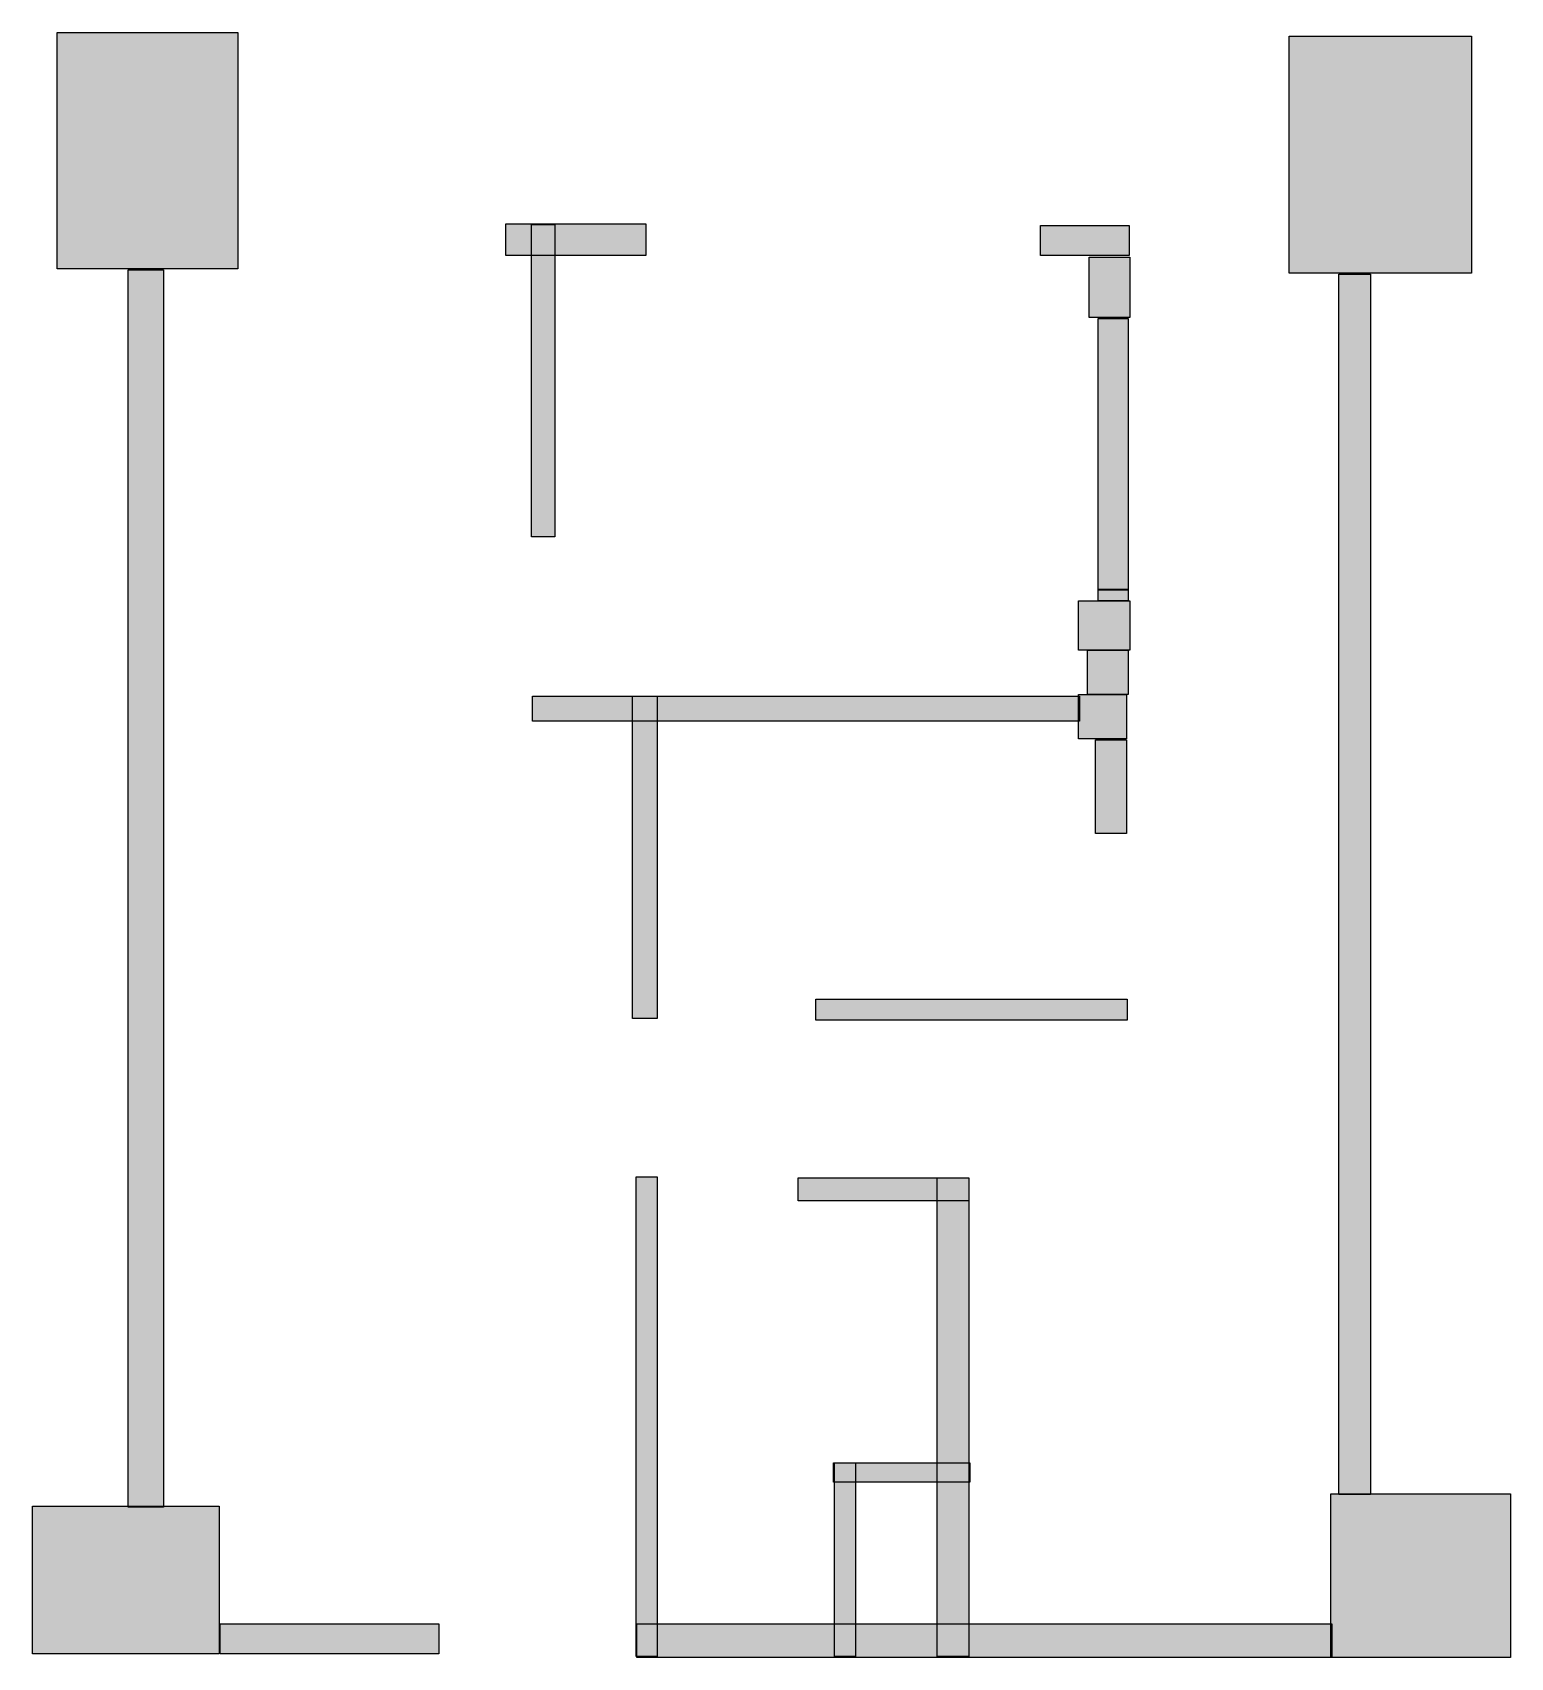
# Model space of a CAD drawing. Header units: centimetres. Extents: x 0 to 1470, y 118 to 1734.
import ezdxf

# ---------------------------------------------------------------- set-up
doc = ezdxf.new("R2010")
doc.units = ezdxf.units.CM
doc.layers.add('WALL', color=7, linetype='Continuous')

msp = doc.modelspace()

# ---------------------------------------------------------------- hatches: boundary and pattern name
at = {"layer": 'WALL'}
h = msp.add_hatch(color=256, dxfattribs=at)
h.dxf.hatch_style = 1
h.paths.add_polyline_path([(24.64, 1733.6), (204.16, 1733.6), (204.16, 1498.64), (24.64, 1498.64)])
h = msp.add_hatch(color=256, dxfattribs=at)
h.dxf.hatch_style = 1
h.paths.add_polyline_path([(1249.6, 1730.08), (1430.88, 1730.08), (1430.88, 1494.24), (1249.6, 1494.24)])
h = msp.add_hatch(color=256, dxfattribs=at)
h.dxf.hatch_style = 1
h.paths.add_polyline_path([(470.8, 1543.52), (609.84, 1543.52), (609.84, 1511.84), (470.8, 1511.84)])
h = msp.add_hatch(color=256, dxfattribs=at)
h.dxf.hatch_style = 1
h.paths.add_polyline_path([(496.32, 1542.64), (519.2, 1542.64), (519.2, 1232), (496.32, 1232)])
h = msp.add_hatch(color=256, dxfattribs=at)
h.dxf.hatch_style = 1
h.paths.add_polyline_path([(1002.32, 1541.76), (1090.32, 1541.76), (1090.32, 1511.84), (1002.32, 1511.84)])
h = msp.add_hatch(color=256, dxfattribs=at)
h.dxf.hatch_style = 1
h.paths.add_polyline_path([(1050.72, 1510.08), (1091.2, 1510.08), (1091.2, 1450.24), (1050.72, 1450.24)])
h = msp.add_hatch(color=256, dxfattribs=at)
h.dxf.hatch_style = 1
h.paths.add_polyline_path([(95.04, 1497.76), (130.24, 1497.76), (130.24, 267.52), (95.04, 267.52)])
h = msp.add_hatch(color=256, dxfattribs=at)
h.dxf.hatch_style = 1
h.paths.add_polyline_path([(1298.88, 1493.36), (1330.56, 1493.36), (1330.56, 279.84), (1298.88, 279.84)])
h = msp.add_hatch(color=256, dxfattribs=at)
h.dxf.hatch_style = 1
h.paths.add_polyline_path([(1059.52, 1449.36), (1089.44, 1449.36), (1089.44, 1179.2), (1059.52, 1179.2)])
h = msp.add_hatch(color=256, dxfattribs=at)
h.dxf.hatch_style = 1
h.paths.add_polyline_path([(1059.52, 1180.08), (1089.44, 1180.08), (1089.44, 1168.64), (1059.52, 1168.64)])
h = msp.add_hatch(color=256, dxfattribs=at)
h.dxf.hatch_style = 1
h.paths.add_polyline_path([(1040.16, 1168.64), (1091.2, 1168.64), (1091.2, 1119.36), (1040.16, 1119.36)])
h = msp.add_hatch(color=256, dxfattribs=at)
h.dxf.hatch_style = 1
h.paths.add_polyline_path([(1048.96, 1119.36), (1089.44, 1119.36), (1089.44, 1075.36), (1048.96, 1075.36)])
h = msp.add_hatch(color=256, dxfattribs=at)
h.dxf.hatch_style = 1
h.paths.add_polyline_path([(497.2, 1073.6), (1041.04, 1073.6), (1041.04, 1048.96), (497.2, 1048.96)])
h = msp.add_hatch(color=256, dxfattribs=at)
h.dxf.hatch_style = 1
h.paths.add_polyline_path([(596.64, 1073.6), (621.28, 1073.6), (621.28, 753.28), (596.64, 753.28)])
h = msp.add_hatch(color=256, dxfattribs=at)
h.dxf.hatch_style = 1
h.paths.add_polyline_path([(1040.16, 1075.36), (1087.68, 1075.36), (1087.68, 1031.36), (1040.16, 1031.36)])
h = msp.add_hatch(color=256, dxfattribs=at)
h.dxf.hatch_style = 1
h.paths.add_polyline_path([(1056.88, 1030.48), (1087.68, 1030.48), (1087.68, 937.2), (1056.88, 937.2)])
h = msp.add_hatch(color=256, dxfattribs=at)
h.dxf.hatch_style = 1
h.paths.add_polyline_path([(778.8, 772.64), (1088.56, 772.64), (1088.56, 751.52), (778.8, 751.52)])
h = msp.add_hatch(color=256, dxfattribs=at)
h.dxf.hatch_style = 1
h.paths.add_polyline_path([(600.16, 595.76), (621.28, 595.76), (621.28, 118.8), (600.16, 118.8)])
h = msp.add_hatch(color=256, dxfattribs=at)
h.dxf.hatch_style = 1
h.paths.add_polyline_path([(761.2, 594.88), (931.04, 594.88), (931.04, 572), (761.2, 572)])
h = msp.add_hatch(color=256, dxfattribs=at)
h.dxf.hatch_style = 1
h.paths.add_polyline_path([(899.36, 594.88), (931.04, 594.88), (931.04, 118.8), (899.36, 118.8)])
h = msp.add_hatch(color=256, dxfattribs=at)
h.dxf.hatch_style = 1
h.paths.add_polyline_path([(796.4, 311.52), (931.92, 311.52), (931.92, 292.16), (796.4, 292.16)])
h = msp.add_hatch(color=256, dxfattribs=at)
h.dxf.hatch_style = 1
h.paths.add_polyline_path([(797.28, 311.52), (818.4, 311.52), (818.4, 118.8), (797.28, 118.8)])
h = msp.add_hatch(color=256, dxfattribs=at)
h.dxf.hatch_style = 1
h.paths.add_polyline_path([(1290.96, 280.72), (1469.6, 280.72), (1469.6, 117.92), (1290.96, 117.92)])
h = msp.add_hatch(color=256, dxfattribs=at)
h.dxf.hatch_style = 1
h.paths.add_polyline_path([(0, 268.4), (185.68, 268.4), (185.68, 121.44), (0, 121.44)])
h = msp.add_hatch(color=256, dxfattribs=at)
h.dxf.hatch_style = 1
h.paths.add_polyline_path([(186.56, 151.36), (403.92, 151.36), (403.92, 121.44), (186.56, 121.44)])
h = msp.add_hatch(color=256, dxfattribs=at)
h.dxf.hatch_style = 1
h.paths.add_polyline_path([(601.04, 151.36), (1291.84, 151.36), (1291.84, 117.92), (601.04, 117.92)])

# ---------------------------------------------------------------- linework, layer by layer
for points in [[(24.64, 1733.6), (204.16, 1733.6), (204.16, 1498.64), (24.64, 1498.64)], [(1249.6, 1730.08), (1430.88, 1730.08), (1430.88, 1494.24), (1249.6, 1494.24)], [(470.8, 1543.52), (609.84, 1543.52), (609.84, 1511.84), (470.8, 1511.84)], [(496.32, 1542.64), (519.2, 1542.64), (519.2, 1232), (496.32, 1232)], [(1002.32, 1541.76), (1090.32, 1541.76), (1090.32, 1511.84), (1002.32, 1511.84)], [(1050.72, 1510.08), (1091.2, 1510.08), (1091.2, 1450.24), (1050.72, 1450.24)], [(95.04, 1497.76), (130.24, 1497.76), (130.24, 267.52), (95.04, 267.52)], [(1298.88, 1493.36), (1330.56, 1493.36), (1330.56, 279.84), (1298.88, 279.84)], [(1059.52, 1449.36), (1089.44, 1449.36), (1089.44, 1179.2), (1059.52, 1179.2)], [(1059.52, 1180.08), (1089.44, 1180.08), (1089.44, 1168.64), (1059.52, 1168.64)], [(1040.16, 1168.64), (1091.2, 1168.64), (1091.2, 1119.36), (1040.16, 1119.36)], [(1048.96, 1119.36), (1089.44, 1119.36), (1089.44, 1075.36), (1048.96, 1075.36)], [(497.2, 1073.6), (1041.04, 1073.6), (1041.04, 1048.96), (497.2, 1048.96)], [(596.64, 1073.6), (621.28, 1073.6), (621.28, 753.28), (596.64, 753.28)], [(1040.16, 1075.36), (1087.68, 1075.36), (1087.68, 1031.36), (1040.16, 1031.36)], [(1056.88, 1030.48), (1087.68, 1030.48), (1087.68, 937.2), (1056.88, 937.2)], [(778.8, 772.64), (1088.56, 772.64), (1088.56, 751.52), (778.8, 751.52)], [(600.16, 595.76), (621.28, 595.76), (621.28, 118.8), (600.16, 118.8)], [(761.2, 594.88), (931.04, 594.88), (931.04, 572), (761.2, 572)], [(899.36, 594.88), (931.04, 594.88), (931.04, 118.8), (899.36, 118.8)], [(796.4, 311.52), (931.92, 311.52), (931.92, 292.16), (796.4, 292.16)], [(797.28, 311.52), (818.4, 311.52), (818.4, 118.8), (797.28, 118.8)], [(1290.96, 280.72), (1469.6, 280.72), (1469.6, 117.92), (1290.96, 117.92)], [(0, 268.4), (185.68, 268.4), (185.68, 121.44), (0, 121.44)], [(186.56, 151.36), (403.92, 151.36), (403.92, 121.44), (186.56, 121.44)], [(601.04, 151.36), (1291.84, 151.36), (1291.84, 117.92), (601.04, 117.92)]]:
    msp.add_lwpolyline(points, close=True, dxfattribs=at)

doc.saveas('drawing.dxf')
